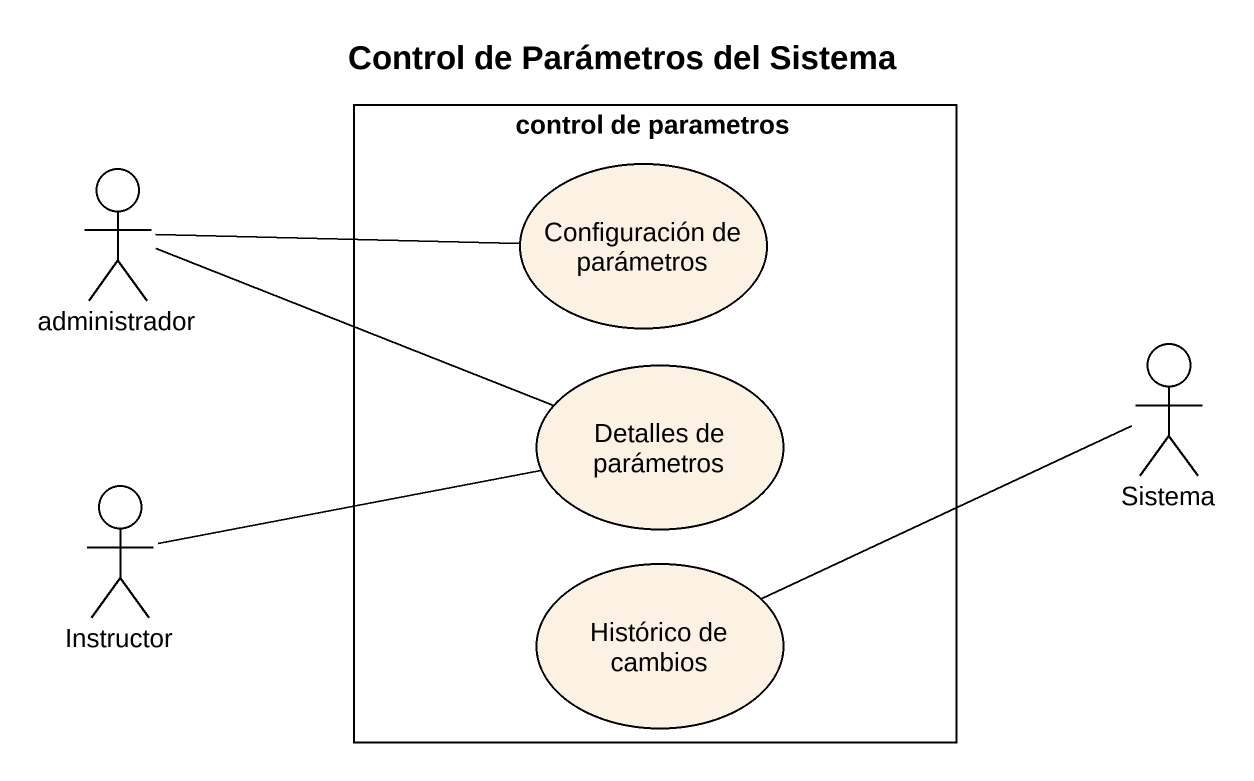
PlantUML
@startuml
title Control de Parámetros del Sistema
actor administrador
rectangle "control de parametros" as control_de_parametros {
  usecase "Configuración de parámetros" as Configuración_de_parámetros
  usecase "Detalles de parámetros" as Detalles_de_parámetros
  usecase "Histórico de cambios" as Histórico_de_cambios
}
actor Sistema
actor Instructor
administrador -right- Configuración_de_parámetros
administrador -right- Detalles_de_parámetros
Sistema -left- Histórico_de_cambios
Instructor -right- Detalles_de_parámetros
@enduml
